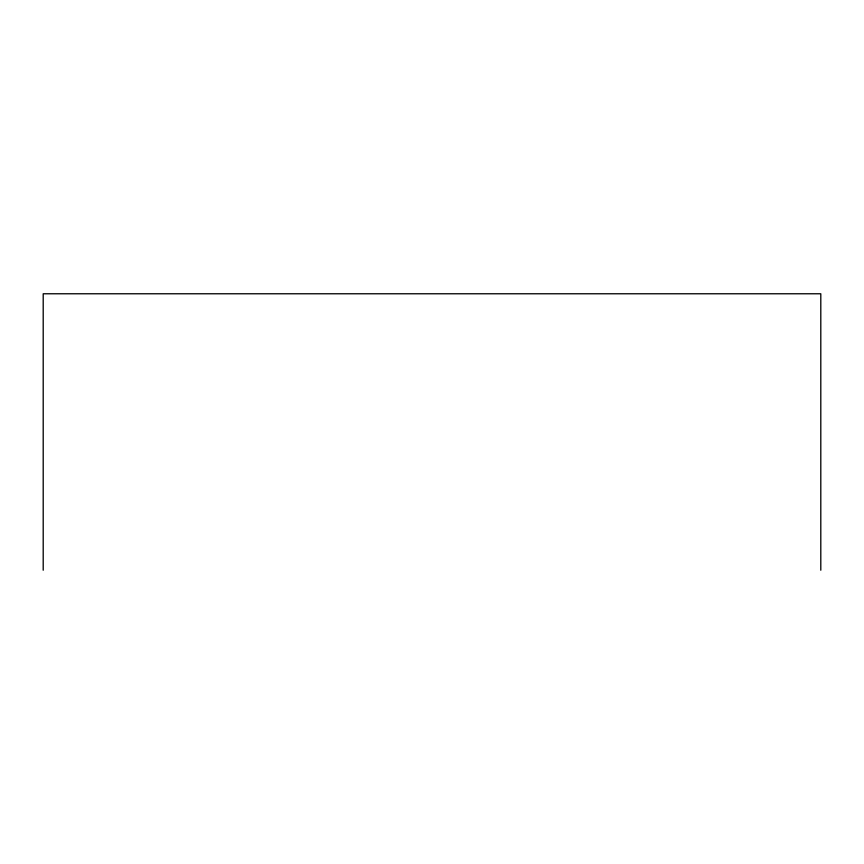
<?xml version="1.0" encoding="UTF-8"?>
<svg xmlns="http://www.w3.org/2000/svg" width="864" height="864" viewBox="0 0 864 864"><rect width="100%" height="100%" fill="white"/><g stroke="black" fill="none" stroke-linecap="round" stroke-linejoin="round"><path stroke-width="1.3" d="M820.8 570.229L820.8 293.771L43.2 293.771L43.2 570.229"/></g></svg>
